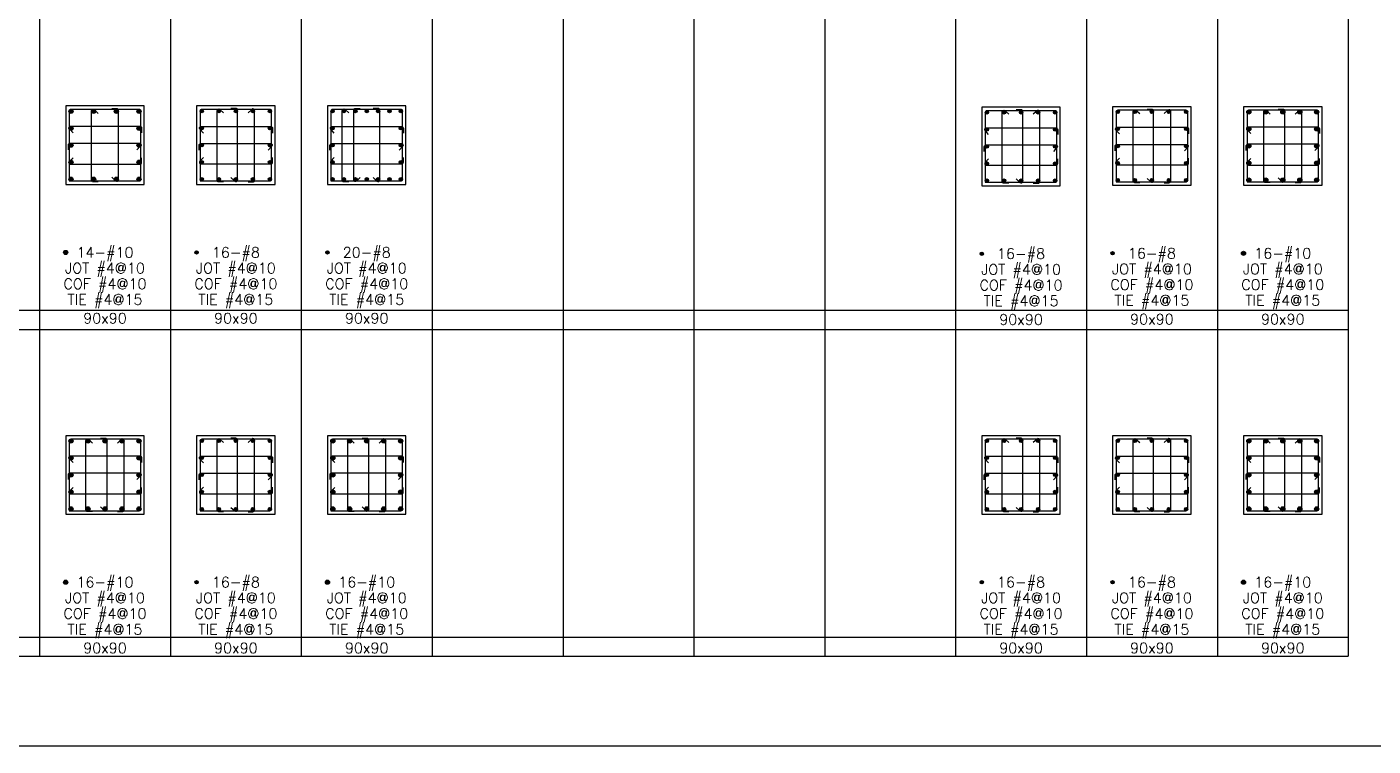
# Model space of a CAD drawing. Header units: millimetres. Extents: x 0 to 31920, y -6088 to 2522.
# Drawn here: x 20773 to 22316, y 0 to 825 of the extents above; entities that cross this region are included whole.
import ezdxf
from ezdxf.enums import TextEntityAlignment as Align

# ---------------------------------------------------------------- set-up
doc = ezdxf.new("R2010")
doc.units = ezdxf.units.MM
doc.header["$MEASUREMENT"] = 0
for name, color, linetype in [('DwFm', 7, 'Continuous'), ('S-RC', 130, 'Continuous'), ('S-REINF', 6, 'Continuous'), ('S-REINFD', 201, 'Continuous'), ('S-STUD', 1, 'Continuous'), ('S-TEXT', 2, 'Continuous')]:
    doc.layers.add(name, color=color, linetype=linetype)
doc.styles.add('CS4', font='romans.shx', dxfattribs={"width": 0.8, "bigfont": 'lsp.shx'})

# ---------------------------------------------------------------- blocks, each defined once
blk = doc.blocks.new('繪圖範圍')
blk.add_lwpolyline([(0, 51.1), (79.8, 51.1), (79.8, 0), (0, 0)], close=True)

msp = doc.modelspace()

# ---------------------------------------------------------------- hatches: boundary and pattern name
at = {"layer": 'S-REINFD'}
h = msp.add_hatch(color=256, dxfattribs=at)
edge = h.paths.add_edge_path()
edge.add_arc((20823.1, 728.2), 2.38, 0, 360)
h = msp.add_hatch(color=256, dxfattribs=at)
edge = h.paths.add_edge_path()
edge.add_arc((20849, 728.2), 2.38, 0, 360)
h = msp.add_hatch(color=256, dxfattribs=at)
edge = h.paths.add_edge_path()
edge.add_arc((20875, 728.2), 2.38, 0, 360)
h = msp.add_hatch(color=256, dxfattribs=at)
edge = h.paths.add_edge_path()
edge.add_arc((20900.9, 728.2), 2.38, 0, 360)
h = msp.add_hatch(color=256, dxfattribs=at)
edge = h.paths.add_edge_path()
edge.add_arc((20972.9, 728.4), 1.91, 0, 360)
h = msp.add_hatch(color=256, dxfattribs=at)
edge = h.paths.add_edge_path()
edge.add_arc((20992.5, 728.4), 1.91, 0, 360)
h = msp.add_hatch(color=256, dxfattribs=at)
edge = h.paths.add_edge_path()
edge.add_arc((21012, 728.4), 1.91, 0, 360)
h = msp.add_hatch(color=256, dxfattribs=at)
edge = h.paths.add_edge_path()
edge.add_arc((21031.5, 728.4), 1.91, 0, 360)
h = msp.add_hatch(color=256, dxfattribs=at)
edge = h.paths.add_edge_path()
edge.add_arc((21051.1, 728.4), 1.91, 0, 360)
h = msp.add_hatch(color=256, dxfattribs=at)
edge = h.paths.add_edge_path()
edge.add_arc((21122.9, 728.4), 1.91, 0, 360)
h = msp.add_hatch(color=256, dxfattribs=at)
edge = h.paths.add_edge_path()
edge.add_arc((21135.9, 728.4), 1.91, 0, 360)
h = msp.add_hatch(color=256, dxfattribs=at)
edge = h.paths.add_edge_path()
edge.add_arc((21149, 728.4), 1.91, 0, 360)
h = msp.add_hatch(color=256, dxfattribs=at)
edge = h.paths.add_edge_path()
edge.add_arc((21162, 728.4), 1.91, 0, 360)
h = msp.add_hatch(color=256, dxfattribs=at)
edge = h.paths.add_edge_path()
edge.add_arc((21175, 728.4), 1.91, 0, 360)
h = msp.add_hatch(color=256, dxfattribs=at)
edge = h.paths.add_edge_path()
edge.add_arc((21188.1, 728.4), 1.91, 0, 360)
h = msp.add_hatch(color=256, dxfattribs=at)
edge = h.paths.add_edge_path()
edge.add_arc((21201.1, 728.4), 1.91, 0, 360)
h = msp.add_hatch(color=256, dxfattribs=at)
edge = h.paths.add_edge_path()
edge.add_arc((21872.9, 726.9), 1.91, 0, 360)
h = msp.add_hatch(color=256, dxfattribs=at)
edge = h.paths.add_edge_path()
edge.add_arc((21892.5, 726.9), 1.91, 0, 360)
h = msp.add_hatch(color=256, dxfattribs=at)
edge = h.paths.add_edge_path()
edge.add_arc((21912, 726.9), 1.91, 0, 360)
h = msp.add_hatch(color=256, dxfattribs=at)
edge = h.paths.add_edge_path()
edge.add_arc((21931.5, 726.9), 1.91, 0, 360)
h = msp.add_hatch(color=256, dxfattribs=at)
edge = h.paths.add_edge_path()
edge.add_arc((21951.1, 726.9), 1.91, 0, 360)
h = msp.add_hatch(color=256, dxfattribs=at)
edge = h.paths.add_edge_path()
edge.add_arc((22022.9, 727.4), 1.91, 0, 360)
h = msp.add_hatch(color=256, dxfattribs=at)
edge = h.paths.add_edge_path()
edge.add_arc((22042.5, 727.4), 1.91, 0, 360)
h = msp.add_hatch(color=256, dxfattribs=at)
edge = h.paths.add_edge_path()
edge.add_arc((22062, 727.4), 1.91, 0, 360)
h = msp.add_hatch(color=256, dxfattribs=at)
edge = h.paths.add_edge_path()
edge.add_arc((22081.5, 727.4), 1.91, 0, 360)
h = msp.add_hatch(color=256, dxfattribs=at)
edge = h.paths.add_edge_path()
edge.add_arc((22101.1, 727.4), 1.91, 0, 360)
h = msp.add_hatch(color=256, dxfattribs=at)
edge = h.paths.add_edge_path()
edge.add_arc((22173.1, 727.3), 2.38, 0, 360)
h = msp.add_hatch(color=256, dxfattribs=at)
edge = h.paths.add_edge_path()
edge.add_arc((22192.5, 727.3), 2.38, 0, 360)
h = msp.add_hatch(color=256, dxfattribs=at)
edge = h.paths.add_edge_path()
edge.add_arc((22212, 727.3), 2.38, 0, 360)
h = msp.add_hatch(color=256, dxfattribs=at)
edge = h.paths.add_edge_path()
edge.add_arc((22231.5, 727.3), 2.38, 0, 360)
h = msp.add_hatch(color=256, dxfattribs=at)
edge = h.paths.add_edge_path()
edge.add_arc((22250.9, 727.3), 2.38, 0, 360)
h = msp.add_hatch(color=256, dxfattribs=at)
edge = h.paths.add_edge_path()
edge.add_arc((20823.1, 708.7), 2.38, 0, 360)
h = msp.add_hatch(color=256, dxfattribs=at)
edge = h.paths.add_edge_path()
edge.add_arc((20900.9, 708.7), 2.38, 0, 360)
h = msp.add_hatch(color=256, dxfattribs=at)
edge = h.paths.add_edge_path()
edge.add_arc((20972.9, 708.8), 1.91, 0, 360)
h = msp.add_hatch(color=256, dxfattribs=at)
edge = h.paths.add_edge_path()
edge.add_arc((21051.1, 708.8), 1.91, 0, 360)
h = msp.add_hatch(color=256, dxfattribs=at)
edge = h.paths.add_edge_path()
edge.add_arc((21122.9, 708.8), 1.91, 0, 360)
h = msp.add_hatch(color=256, dxfattribs=at)
edge = h.paths.add_edge_path()
edge.add_arc((21201.1, 708.8), 1.91, 0, 360)
h = msp.add_hatch(color=256, dxfattribs=at)
edge = h.paths.add_edge_path()
edge.add_arc((22173.1, 707.8), 2.38, 0, 360)
h = msp.add_hatch(color=256, dxfattribs=at)
edge = h.paths.add_edge_path()
edge.add_arc((22250.9, 707.8), 2.38, 0, 360)
h = msp.add_hatch(color=256, dxfattribs=at)
edge = h.paths.add_edge_path()
edge.add_arc((21872.9, 707.3), 1.91, 0, 360)
h = msp.add_hatch(color=256, dxfattribs=at)
edge = h.paths.add_edge_path()
edge.add_arc((21951.1, 707.3), 1.91, 0, 360)
h = msp.add_hatch(color=256, dxfattribs=at)
edge = h.paths.add_edge_path()
edge.add_arc((22022.9, 707.9), 1.91, 0, 360)
h = msp.add_hatch(color=256, dxfattribs=at)
edge = h.paths.add_edge_path()
edge.add_arc((22101.1, 707.9), 1.91, 0, 360)
h = msp.add_hatch(color=256, dxfattribs=at)
edge = h.paths.add_edge_path()
edge.add_arc((20823.1, 689.3), 2.38, 0, 360)
h = msp.add_hatch(color=256, dxfattribs=at)
edge = h.paths.add_edge_path()
edge.add_arc((20900.9, 689.3), 2.38, 0, 360)
h = msp.add_hatch(color=256, dxfattribs=at)
edge = h.paths.add_edge_path()
edge.add_arc((20972.9, 689.3), 1.91, 0, 360)
h = msp.add_hatch(color=256, dxfattribs=at)
edge = h.paths.add_edge_path()
edge.add_arc((21051.1, 689.3), 1.91, 0, 360)
h = msp.add_hatch(color=256, dxfattribs=at)
edge = h.paths.add_edge_path()
edge.add_arc((21122.9, 689.3), 1.91, 0, 360)
h = msp.add_hatch(color=256, dxfattribs=at)
edge = h.paths.add_edge_path()
edge.add_arc((21201.1, 689.3), 1.91, 0, 360)
h = msp.add_hatch(color=256, dxfattribs=at)
edge = h.paths.add_edge_path()
edge.add_arc((21872.9, 687.8), 1.91, 0, 360)
h = msp.add_hatch(color=256, dxfattribs=at)
edge = h.paths.add_edge_path()
edge.add_arc((21951.1, 687.8), 1.91, 0, 360)
h = msp.add_hatch(color=256, dxfattribs=at)
edge = h.paths.add_edge_path()
edge.add_arc((22022.9, 688.3), 1.91, 0, 360)
h = msp.add_hatch(color=256, dxfattribs=at)
edge = h.paths.add_edge_path()
edge.add_arc((22101.1, 688.3), 1.91, 0, 360)
h = msp.add_hatch(color=256, dxfattribs=at)
edge = h.paths.add_edge_path()
edge.add_arc((22173.1, 688.3), 2.38, 0, 360)
h = msp.add_hatch(color=256, dxfattribs=at)
edge = h.paths.add_edge_path()
edge.add_arc((22250.9, 688.3), 2.38, 0, 360)
h = msp.add_hatch(color=256, dxfattribs=at)
edge = h.paths.add_edge_path()
edge.add_arc((20823.1, 669.8), 2.38, 0, 360)
h = msp.add_hatch(color=256, dxfattribs=at)
edge = h.paths.add_edge_path()
edge.add_arc((20900.9, 669.8), 2.38, 0, 360)
h = msp.add_hatch(color=256, dxfattribs=at)
edge = h.paths.add_edge_path()
edge.add_arc((20972.9, 669.7), 1.91, 0, 360)
h = msp.add_hatch(color=256, dxfattribs=at)
edge = h.paths.add_edge_path()
edge.add_arc((21051.1, 669.7), 1.91, 0, 360)
h = msp.add_hatch(color=256, dxfattribs=at)
edge = h.paths.add_edge_path()
edge.add_arc((21122.9, 669.7), 1.91, 0, 360)
h = msp.add_hatch(color=256, dxfattribs=at)
edge = h.paths.add_edge_path()
edge.add_arc((21201.1, 669.7), 1.91, 0, 360)
h = msp.add_hatch(color=256, dxfattribs=at)
edge = h.paths.add_edge_path()
edge.add_arc((21872.9, 668.2), 1.91, 0, 360)
h = msp.add_hatch(color=256, dxfattribs=at)
edge = h.paths.add_edge_path()
edge.add_arc((21951.1, 668.2), 1.91, 0, 360)
h = msp.add_hatch(color=256, dxfattribs=at)
edge = h.paths.add_edge_path()
edge.add_arc((22022.9, 668.8), 1.91, 0, 360)
h = msp.add_hatch(color=256, dxfattribs=at)
edge = h.paths.add_edge_path()
edge.add_arc((22101.1, 668.8), 1.91, 0, 360)
h = msp.add_hatch(color=256, dxfattribs=at)
edge = h.paths.add_edge_path()
edge.add_arc((22173.1, 668.8), 2.38, 0, 360)
h = msp.add_hatch(color=256, dxfattribs=at)
edge = h.paths.add_edge_path()
edge.add_arc((22250.9, 668.8), 2.38, 0, 360)
h = msp.add_hatch(color=256, dxfattribs=at)
edge = h.paths.add_edge_path()
edge.add_arc((20823.1, 650.3), 2.38, 0, 360)
h = msp.add_hatch(color=256, dxfattribs=at)
edge = h.paths.add_edge_path()
edge.add_arc((20849, 650.3), 2.38, 0, 360)
h = msp.add_hatch(color=256, dxfattribs=at)
edge = h.paths.add_edge_path()
edge.add_arc((20875, 650.3), 2.38, 0, 360)
h = msp.add_hatch(color=256, dxfattribs=at)
edge = h.paths.add_edge_path()
edge.add_arc((20900.9, 650.3), 2.38, 0, 360)
h = msp.add_hatch(color=256, dxfattribs=at)
edge = h.paths.add_edge_path()
edge.add_arc((20972.9, 650.2), 1.91, 0, 360)
h = msp.add_hatch(color=256, dxfattribs=at)
edge = h.paths.add_edge_path()
edge.add_arc((20992.5, 650.2), 1.91, 0, 360)
h = msp.add_hatch(color=256, dxfattribs=at)
edge = h.paths.add_edge_path()
edge.add_arc((21012, 650.2), 1.91, 0, 360)
h = msp.add_hatch(color=256, dxfattribs=at)
edge = h.paths.add_edge_path()
edge.add_arc((21031.5, 650.2), 1.91, 0, 360)
h = msp.add_hatch(color=256, dxfattribs=at)
edge = h.paths.add_edge_path()
edge.add_arc((21051.1, 650.2), 1.91, 0, 360)
h = msp.add_hatch(color=256, dxfattribs=at)
edge = h.paths.add_edge_path()
edge.add_arc((21122.9, 650.2), 1.91, 0, 360)
h = msp.add_hatch(color=256, dxfattribs=at)
edge = h.paths.add_edge_path()
edge.add_arc((21135.9, 650.2), 1.91, 0, 360)
h = msp.add_hatch(color=256, dxfattribs=at)
edge = h.paths.add_edge_path()
edge.add_arc((21149, 650.2), 1.91, 0, 360)
h = msp.add_hatch(color=256, dxfattribs=at)
edge = h.paths.add_edge_path()
edge.add_arc((21162, 650.2), 1.91, 0, 360)
h = msp.add_hatch(color=256, dxfattribs=at)
edge = h.paths.add_edge_path()
edge.add_arc((21175, 650.2), 1.91, 0, 360)
h = msp.add_hatch(color=256, dxfattribs=at)
edge = h.paths.add_edge_path()
edge.add_arc((21188.1, 650.2), 1.91, 0, 360)
h = msp.add_hatch(color=256, dxfattribs=at)
edge = h.paths.add_edge_path()
edge.add_arc((21201.1, 650.2), 1.91, 0, 360)
h = msp.add_hatch(color=256, dxfattribs=at)
edge = h.paths.add_edge_path()
edge.add_arc((21872.9, 648.7), 1.91, 0, 360)
h = msp.add_hatch(color=256, dxfattribs=at)
edge = h.paths.add_edge_path()
edge.add_arc((21892.5, 648.7), 1.91, 0, 360)
h = msp.add_hatch(color=256, dxfattribs=at)
edge = h.paths.add_edge_path()
edge.add_arc((21912, 648.7), 1.91, 0, 360)
h = msp.add_hatch(color=256, dxfattribs=at)
edge = h.paths.add_edge_path()
edge.add_arc((21931.5, 648.7), 1.91, 0, 360)
h = msp.add_hatch(color=256, dxfattribs=at)
edge = h.paths.add_edge_path()
edge.add_arc((21951.1, 648.7), 1.91, 0, 360)
h = msp.add_hatch(color=256, dxfattribs=at)
edge = h.paths.add_edge_path()
edge.add_arc((22022.9, 649.2), 1.91, 0, 360)
h = msp.add_hatch(color=256, dxfattribs=at)
edge = h.paths.add_edge_path()
edge.add_arc((22042.5, 649.2), 1.91, 0, 360)
h = msp.add_hatch(color=256, dxfattribs=at)
edge = h.paths.add_edge_path()
edge.add_arc((22062, 649.2), 1.91, 0, 360)
h = msp.add_hatch(color=256, dxfattribs=at)
edge = h.paths.add_edge_path()
edge.add_arc((22081.5, 649.2), 1.91, 0, 360)
h = msp.add_hatch(color=256, dxfattribs=at)
edge = h.paths.add_edge_path()
edge.add_arc((22101.1, 649.2), 1.91, 0, 360)
h = msp.add_hatch(color=256, dxfattribs=at)
edge = h.paths.add_edge_path()
edge.add_arc((22173.1, 649.4), 2.38, 0, 360)
h = msp.add_hatch(color=256, dxfattribs=at)
edge = h.paths.add_edge_path()
edge.add_arc((22192.5, 649.4), 2.38, 0, 360)
h = msp.add_hatch(color=256, dxfattribs=at)
edge = h.paths.add_edge_path()
edge.add_arc((22212, 649.4), 2.38, 0, 360)
h = msp.add_hatch(color=256, dxfattribs=at)
edge = h.paths.add_edge_path()
edge.add_arc((22231.5, 649.4), 2.38, 0, 360)
h = msp.add_hatch(color=256, dxfattribs=at)
edge = h.paths.add_edge_path()
edge.add_arc((22250.9, 649.4), 2.38, 0, 360)
h = msp.add_hatch(color=256, dxfattribs=at)
edge = h.paths.add_edge_path()
edge.add_arc((20817, 566.3), 2.38, 0, 360)
h = msp.add_hatch(color=256, dxfattribs=at)
edge = h.paths.add_edge_path()
edge.add_arc((20967, 566.3), 1.91, 0, 360)
h = msp.add_hatch(color=256, dxfattribs=at)
edge = h.paths.add_edge_path()
edge.add_arc((21117, 566.3), 1.91, 0, 360)
h = msp.add_hatch(color=256, dxfattribs=at)
edge = h.paths.add_edge_path()
edge.add_arc((21867, 564.8), 1.91, 0, 360)
h = msp.add_hatch(color=256, dxfattribs=at)
edge = h.paths.add_edge_path()
edge.add_arc((22017, 565.3), 1.91, 0, 360)
h = msp.add_hatch(color=256, dxfattribs=at)
edge = h.paths.add_edge_path()
edge.add_arc((22167, 565.3), 2.38, 0, 360)
h = msp.add_hatch(color=256, dxfattribs=at)
edge = h.paths.add_edge_path()
edge.add_arc((20823.1, 349.9), 2.38, 0, 360)
h = msp.add_hatch(color=256, dxfattribs=at)
edge = h.paths.add_edge_path()
edge.add_arc((20842.5, 349.9), 2.38, 0, 360)
h = msp.add_hatch(color=256, dxfattribs=at)
edge = h.paths.add_edge_path()
edge.add_arc((20862, 349.9), 2.38, 0, 360)
h = msp.add_hatch(color=256, dxfattribs=at)
edge = h.paths.add_edge_path()
edge.add_arc((20881.5, 349.9), 2.38, 0, 360)
h = msp.add_hatch(color=256, dxfattribs=at)
edge = h.paths.add_edge_path()
edge.add_arc((20900.9, 349.9), 2.38, 0, 360)
h = msp.add_hatch(color=256, dxfattribs=at)
edge = h.paths.add_edge_path()
edge.add_arc((20972.9, 350.1), 1.91, 0, 360)
h = msp.add_hatch(color=256, dxfattribs=at)
edge = h.paths.add_edge_path()
edge.add_arc((20992.5, 350.1), 1.91, 0, 360)
h = msp.add_hatch(color=256, dxfattribs=at)
edge = h.paths.add_edge_path()
edge.add_arc((21012, 350.1), 1.91, 0, 360)
h = msp.add_hatch(color=256, dxfattribs=at)
edge = h.paths.add_edge_path()
edge.add_arc((21031.5, 350.1), 1.91, 0, 360)
h = msp.add_hatch(color=256, dxfattribs=at)
edge = h.paths.add_edge_path()
edge.add_arc((21051.1, 350.1), 1.91, 0, 360)
h = msp.add_hatch(color=256, dxfattribs=at)
edge = h.paths.add_edge_path()
edge.add_arc((21123.1, 349.9), 2.38, 0, 360)
h = msp.add_hatch(color=256, dxfattribs=at)
edge = h.paths.add_edge_path()
edge.add_arc((21142.5, 349.9), 2.38, 0, 360)
h = msp.add_hatch(color=256, dxfattribs=at)
edge = h.paths.add_edge_path()
edge.add_arc((21162, 349.9), 2.38, 0, 360)
h = msp.add_hatch(color=256, dxfattribs=at)
edge = h.paths.add_edge_path()
edge.add_arc((21181.5, 349.9), 2.38, 0, 360)
h = msp.add_hatch(color=256, dxfattribs=at)
edge = h.paths.add_edge_path()
edge.add_arc((21200.9, 349.9), 2.38, 0, 360)
h = msp.add_hatch(color=256, dxfattribs=at)
edge = h.paths.add_edge_path()
edge.add_arc((21872.9, 350.1), 1.91, 0, 360)
h = msp.add_hatch(color=256, dxfattribs=at)
edge = h.paths.add_edge_path()
edge.add_arc((21892.5, 350.1), 1.91, 0, 360)
h = msp.add_hatch(color=256, dxfattribs=at)
edge = h.paths.add_edge_path()
edge.add_arc((21912, 350.1), 1.91, 0, 360)
h = msp.add_hatch(color=256, dxfattribs=at)
edge = h.paths.add_edge_path()
edge.add_arc((21931.5, 350.1), 1.91, 0, 360)
h = msp.add_hatch(color=256, dxfattribs=at)
edge = h.paths.add_edge_path()
edge.add_arc((21951.1, 350.1), 1.91, 0, 360)
h = msp.add_hatch(color=256, dxfattribs=at)
edge = h.paths.add_edge_path()
edge.add_arc((22022.9, 350.1), 1.91, 0, 360)
h = msp.add_hatch(color=256, dxfattribs=at)
edge = h.paths.add_edge_path()
edge.add_arc((22042.5, 350.1), 1.91, 0, 360)
h = msp.add_hatch(color=256, dxfattribs=at)
edge = h.paths.add_edge_path()
edge.add_arc((22062, 350.1), 1.91, 0, 360)
h = msp.add_hatch(color=256, dxfattribs=at)
edge = h.paths.add_edge_path()
edge.add_arc((22081.5, 350.1), 1.91, 0, 360)
h = msp.add_hatch(color=256, dxfattribs=at)
edge = h.paths.add_edge_path()
edge.add_arc((22101.1, 350.1), 1.91, 0, 360)
h = msp.add_hatch(color=256, dxfattribs=at)
edge = h.paths.add_edge_path()
edge.add_arc((22173.1, 349.9), 2.38, 0, 360)
h = msp.add_hatch(color=256, dxfattribs=at)
edge = h.paths.add_edge_path()
edge.add_arc((22192.5, 349.9), 2.38, 0, 360)
h = msp.add_hatch(color=256, dxfattribs=at)
edge = h.paths.add_edge_path()
edge.add_arc((22212, 349.9), 2.38, 0, 360)
h = msp.add_hatch(color=256, dxfattribs=at)
edge = h.paths.add_edge_path()
edge.add_arc((22231.5, 349.9), 2.38, 0, 360)
h = msp.add_hatch(color=256, dxfattribs=at)
edge = h.paths.add_edge_path()
edge.add_arc((22250.9, 349.9), 2.38, 0, 360)
h = msp.add_hatch(color=256, dxfattribs=at)
edge = h.paths.add_edge_path()
edge.add_arc((20823.1, 330.5), 2.38, 0, 360)
h = msp.add_hatch(color=256, dxfattribs=at)
edge = h.paths.add_edge_path()
edge.add_arc((20900.9, 330.5), 2.38, 0, 360)
h = msp.add_hatch(color=256, dxfattribs=at)
edge = h.paths.add_edge_path()
edge.add_arc((20972.9, 330.5), 1.91, 0, 360)
h = msp.add_hatch(color=256, dxfattribs=at)
edge = h.paths.add_edge_path()
edge.add_arc((21051.1, 330.5), 1.91, 0, 360)
h = msp.add_hatch(color=256, dxfattribs=at)
edge = h.paths.add_edge_path()
edge.add_arc((21123.1, 330.5), 2.38, 0, 360)
h = msp.add_hatch(color=256, dxfattribs=at)
edge = h.paths.add_edge_path()
edge.add_arc((21200.9, 330.5), 2.38, 0, 360)
h = msp.add_hatch(color=256, dxfattribs=at)
edge = h.paths.add_edge_path()
edge.add_arc((21872.9, 330.5), 1.91, 0, 360)
h = msp.add_hatch(color=256, dxfattribs=at)
edge = h.paths.add_edge_path()
edge.add_arc((21951.1, 330.5), 1.91, 0, 360)
h = msp.add_hatch(color=256, dxfattribs=at)
edge = h.paths.add_edge_path()
edge.add_arc((22022.9, 330.5), 1.91, 0, 360)
h = msp.add_hatch(color=256, dxfattribs=at)
edge = h.paths.add_edge_path()
edge.add_arc((22101.1, 330.5), 1.91, 0, 360)
h = msp.add_hatch(color=256, dxfattribs=at)
edge = h.paths.add_edge_path()
edge.add_arc((22173.1, 330.5), 2.38, 0, 360)
h = msp.add_hatch(color=256, dxfattribs=at)
edge = h.paths.add_edge_path()
edge.add_arc((22250.9, 330.5), 2.38, 0, 360)
h = msp.add_hatch(color=256, dxfattribs=at)
edge = h.paths.add_edge_path()
edge.add_arc((20823.1, 311), 2.38, 0, 360)
h = msp.add_hatch(color=256, dxfattribs=at)
edge = h.paths.add_edge_path()
edge.add_arc((20900.9, 311), 2.38, 0, 360)
h = msp.add_hatch(color=256, dxfattribs=at)
edge = h.paths.add_edge_path()
edge.add_arc((20972.9, 311), 1.91, 0, 360)
h = msp.add_hatch(color=256, dxfattribs=at)
edge = h.paths.add_edge_path()
edge.add_arc((21051.1, 311), 1.91, 0, 360)
h = msp.add_hatch(color=256, dxfattribs=at)
edge = h.paths.add_edge_path()
edge.add_arc((21123.1, 311), 2.38, 0, 360)
h = msp.add_hatch(color=256, dxfattribs=at)
edge = h.paths.add_edge_path()
edge.add_arc((21200.9, 311), 2.38, 0, 360)
h = msp.add_hatch(color=256, dxfattribs=at)
edge = h.paths.add_edge_path()
edge.add_arc((21872.9, 311), 1.91, 0, 360)
h = msp.add_hatch(color=256, dxfattribs=at)
edge = h.paths.add_edge_path()
edge.add_arc((21951.1, 311), 1.91, 0, 360)
h = msp.add_hatch(color=256, dxfattribs=at)
edge = h.paths.add_edge_path()
edge.add_arc((22022.9, 311), 1.91, 0, 360)
h = msp.add_hatch(color=256, dxfattribs=at)
edge = h.paths.add_edge_path()
edge.add_arc((22101.1, 311), 1.91, 0, 360)
h = msp.add_hatch(color=256, dxfattribs=at)
edge = h.paths.add_edge_path()
edge.add_arc((22173.1, 311), 2.38, 0, 360)
h = msp.add_hatch(color=256, dxfattribs=at)
edge = h.paths.add_edge_path()
edge.add_arc((22250.9, 311), 2.38, 0, 360)
h = msp.add_hatch(color=256, dxfattribs=at)
edge = h.paths.add_edge_path()
edge.add_arc((20823.1, 291.5), 2.38, 0, 360)
h = msp.add_hatch(color=256, dxfattribs=at)
edge = h.paths.add_edge_path()
edge.add_arc((20900.9, 291.5), 2.38, 0, 360)
h = msp.add_hatch(color=256, dxfattribs=at)
edge = h.paths.add_edge_path()
edge.add_arc((20972.9, 291.5), 1.91, 0, 360)
h = msp.add_hatch(color=256, dxfattribs=at)
edge = h.paths.add_edge_path()
edge.add_arc((21051.1, 291.5), 1.91, 0, 360)
h = msp.add_hatch(color=256, dxfattribs=at)
edge = h.paths.add_edge_path()
edge.add_arc((21123.1, 291.5), 2.38, 0, 360)
h = msp.add_hatch(color=256, dxfattribs=at)
edge = h.paths.add_edge_path()
edge.add_arc((21200.9, 291.5), 2.38, 0, 360)
h = msp.add_hatch(color=256, dxfattribs=at)
edge = h.paths.add_edge_path()
edge.add_arc((21872.9, 291.5), 1.91, 0, 360)
h = msp.add_hatch(color=256, dxfattribs=at)
edge = h.paths.add_edge_path()
edge.add_arc((21951.1, 291.5), 1.91, 0, 360)
h = msp.add_hatch(color=256, dxfattribs=at)
edge = h.paths.add_edge_path()
edge.add_arc((22022.9, 291.5), 1.91, 0, 360)
h = msp.add_hatch(color=256, dxfattribs=at)
edge = h.paths.add_edge_path()
edge.add_arc((22101.1, 291.5), 1.91, 0, 360)
h = msp.add_hatch(color=256, dxfattribs=at)
edge = h.paths.add_edge_path()
edge.add_arc((22173.1, 291.5), 2.38, 0, 360)
h = msp.add_hatch(color=256, dxfattribs=at)
edge = h.paths.add_edge_path()
edge.add_arc((22250.9, 291.5), 2.38, 0, 360)
h = msp.add_hatch(color=256, dxfattribs=at)
edge = h.paths.add_edge_path()
edge.add_arc((20823.1, 272.1), 2.38, 0, 360)
h = msp.add_hatch(color=256, dxfattribs=at)
edge = h.paths.add_edge_path()
edge.add_arc((20842.5, 272.1), 2.38, 0, 360)
h = msp.add_hatch(color=256, dxfattribs=at)
edge = h.paths.add_edge_path()
edge.add_arc((20862, 272.1), 2.38, 0, 360)
h = msp.add_hatch(color=256, dxfattribs=at)
edge = h.paths.add_edge_path()
edge.add_arc((20881.5, 272.1), 2.38, 0, 360)
h = msp.add_hatch(color=256, dxfattribs=at)
edge = h.paths.add_edge_path()
edge.add_arc((20900.9, 272.1), 2.38, 0, 360)
h = msp.add_hatch(color=256, dxfattribs=at)
edge = h.paths.add_edge_path()
edge.add_arc((20972.9, 271.9), 1.91, 0, 360)
h = msp.add_hatch(color=256, dxfattribs=at)
edge = h.paths.add_edge_path()
edge.add_arc((20992.5, 271.9), 1.91, 0, 360)
h = msp.add_hatch(color=256, dxfattribs=at)
edge = h.paths.add_edge_path()
edge.add_arc((21012, 271.9), 1.91, 0, 360)
h = msp.add_hatch(color=256, dxfattribs=at)
edge = h.paths.add_edge_path()
edge.add_arc((21031.5, 271.9), 1.91, 0, 360)
h = msp.add_hatch(color=256, dxfattribs=at)
edge = h.paths.add_edge_path()
edge.add_arc((21051.1, 271.9), 1.91, 0, 360)
h = msp.add_hatch(color=256, dxfattribs=at)
edge = h.paths.add_edge_path()
edge.add_arc((21123.1, 272.1), 2.38, 0, 360)
h = msp.add_hatch(color=256, dxfattribs=at)
edge = h.paths.add_edge_path()
edge.add_arc((21142.5, 272.1), 2.38, 0, 360)
h = msp.add_hatch(color=256, dxfattribs=at)
edge = h.paths.add_edge_path()
edge.add_arc((21162, 272.1), 2.38, 0, 360)
h = msp.add_hatch(color=256, dxfattribs=at)
edge = h.paths.add_edge_path()
edge.add_arc((21181.5, 272.1), 2.38, 0, 360)
h = msp.add_hatch(color=256, dxfattribs=at)
edge = h.paths.add_edge_path()
edge.add_arc((21200.9, 272.1), 2.38, 0, 360)
h = msp.add_hatch(color=256, dxfattribs=at)
edge = h.paths.add_edge_path()
edge.add_arc((21872.9, 271.9), 1.91, 0, 360)
h = msp.add_hatch(color=256, dxfattribs=at)
edge = h.paths.add_edge_path()
edge.add_arc((21892.5, 271.9), 1.91, 0, 360)
h = msp.add_hatch(color=256, dxfattribs=at)
edge = h.paths.add_edge_path()
edge.add_arc((21912, 271.9), 1.91, 0, 360)
h = msp.add_hatch(color=256, dxfattribs=at)
edge = h.paths.add_edge_path()
edge.add_arc((21931.5, 271.9), 1.91, 0, 360)
h = msp.add_hatch(color=256, dxfattribs=at)
edge = h.paths.add_edge_path()
edge.add_arc((21951.1, 271.9), 1.91, 0, 360)
h = msp.add_hatch(color=256, dxfattribs=at)
edge = h.paths.add_edge_path()
edge.add_arc((22022.9, 271.9), 1.91, 0, 360)
h = msp.add_hatch(color=256, dxfattribs=at)
edge = h.paths.add_edge_path()
edge.add_arc((22042.5, 271.9), 1.91, 0, 360)
h = msp.add_hatch(color=256, dxfattribs=at)
edge = h.paths.add_edge_path()
edge.add_arc((22062, 271.9), 1.91, 0, 360)
h = msp.add_hatch(color=256, dxfattribs=at)
edge = h.paths.add_edge_path()
edge.add_arc((22081.5, 271.9), 1.91, 0, 360)
h = msp.add_hatch(color=256, dxfattribs=at)
edge = h.paths.add_edge_path()
edge.add_arc((22101.1, 271.9), 1.91, 0, 360)
h = msp.add_hatch(color=256, dxfattribs=at)
edge = h.paths.add_edge_path()
edge.add_arc((22173.1, 272.1), 2.38, 0, 360)
h = msp.add_hatch(color=256, dxfattribs=at)
edge = h.paths.add_edge_path()
edge.add_arc((22192.5, 272.1), 2.38, 0, 360)
h = msp.add_hatch(color=256, dxfattribs=at)
edge = h.paths.add_edge_path()
edge.add_arc((22212, 272.1), 2.38, 0, 360)
h = msp.add_hatch(color=256, dxfattribs=at)
edge = h.paths.add_edge_path()
edge.add_arc((22231.5, 272.1), 2.38, 0, 360)
h = msp.add_hatch(color=256, dxfattribs=at)
edge = h.paths.add_edge_path()
edge.add_arc((22250.9, 272.1), 2.38, 0, 360)
h = msp.add_hatch(color=256, dxfattribs=at)
edge = h.paths.add_edge_path()
edge.add_arc((20817, 188), 2.38, 0, 360)
h = msp.add_hatch(color=256, dxfattribs=at)
edge = h.paths.add_edge_path()
edge.add_arc((20967, 188), 1.91, 0, 360)
h = msp.add_hatch(color=256, dxfattribs=at)
edge = h.paths.add_edge_path()
edge.add_arc((21117, 188), 2.38, 0, 360)
h = msp.add_hatch(color=256, dxfattribs=at)
edge = h.paths.add_edge_path()
edge.add_arc((21867, 188), 1.91, 0, 360)
h = msp.add_hatch(color=256, dxfattribs=at)
edge = h.paths.add_edge_path()
edge.add_arc((22017, 188), 1.91, 0, 360)
h = msp.add_hatch(color=256, dxfattribs=at)
edge = h.paths.add_edge_path()
edge.add_arc((22167, 188), 2.38, 0, 360)

# ---------------------------------------------------------------- linework, layer by layer
at = {"layer": 'S-RC'}
for points in [[(20817, 644.3), (20907, 644.3), (20907, 734.3), (20817, 734.3), (20817, 644.3)], [(20967, 644.3), (21057, 644.3), (21057, 734.3), (20967, 734.3), (20967, 644.3)], [(21117, 644.3), (21207, 644.3), (21207, 734.3), (21117, 734.3), (21117, 644.3)], [(21867, 642.8), (21957, 642.8), (21957, 732.8), (21867, 732.8), (21867, 642.8)], [(22017, 643.3), (22107, 643.3), (22107, 733.3), (22017, 733.3), (22017, 643.3)], [(22167, 643.3), (22257, 643.3), (22257, 733.3), (22167, 733.3), (22167, 643.3)], [(20817, 266), (20907, 266), (20907, 356), (20817, 356), (20817, 266)], [(20967, 266), (21057, 266), (21057, 356), (20967, 356), (20967, 266)], [(21117, 266), (21207, 266), (21207, 356), (21117, 356), (21117, 266)], [(21867, 266), (21957, 266), (21957, 356), (21867, 356), (21867, 266)], [(22017, 266), (22107, 266), (22107, 356), (22017, 356), (22017, 266)], [(22167, 266), (22257, 266), (22257, 356), (22167, 356), (22167, 266)]]:
    msp.add_lwpolyline(points, dxfattribs=at)
at = {"layer": 'S-REINF', "color": 2}
for points in [[(20821, 648.3), (20901.1, 648.3, 0.414214), (20903, 650.2), (20903, 728.4, 0.414214), (20901.1, 730.3), (20822.9, 730.3, 0.414214), (20821, 728.4), (20821, 648.3)], [(20854.1, 647.3), (20848.5, 647.3, -0.414214), (20846.6, 649.2), (20846.6, 728.7, -0.665297), (20849.9, 730), (20854.1, 725.8)], [(20869.9, 652.7), (20874.1, 648.5, 0.665297), (20877.4, 649.9), (20877.4, 729.3, 0.414214), (20875.5, 731.2), (20869.9, 731.2)], [(20971, 648.3), (21051.1, 648.3, 0.414214), (21053, 650.2), (21053, 728.4, 0.414214), (21051.1, 730.3), (20972.9, 730.3, 0.414214), (20971, 728.4), (20971, 648.3)], [(20998, 647.2), (20992.4, 647.2, -0.414214), (20990.5, 649.1), (20990.5, 729, -0.653352), (20993.7, 730.4), (20998, 726.5)], [(21006.4, 652.1), (21010.7, 648.1, 0.653352), (21013.9, 649.5), (21013.9, 729.5, 0.414214), (21012, 731.4), (21006.4, 731.4)], [(21026, 647.2), (21031.6, 647.2, 0.414214), (21033.5, 649.1), (21033.5, 729, 0.653352), (21030.3, 730.4), (21026, 726.5)], [(21121, 648.3), (21201.1, 648.3, 0.414214), (21203, 650.2), (21203, 728.4, 0.414214), (21201.1, 730.3), (21122.9, 730.3, 0.414214), (21121, 728.4), (21121, 648.3)], [(21141.5, 647.2), (21135.9, 647.2, -0.414214), (21134, 649.1), (21134, 729, -0.653352), (21137.2, 730.4), (21141.5, 726.5)], [(21154.6, 652.1), (21150.3, 648.1, -0.653352), (21147.1, 649.5), (21147.1, 729.5, -0.414214), (21149, 731.4), (21154.6, 731.4)], [(21169.4, 652.1), (21173.7, 648.1, 0.653352), (21176.9, 649.5), (21176.9, 729.5, 0.414214), (21175, 731.4), (21169.4, 731.4)], [(21871, 646.8), (21951.1, 646.8, 0.414214), (21953, 648.7), (21953, 726.9, 0.414214), (21951.1, 728.8), (21872.9, 728.8, 0.414214), (21871, 726.9), (21871, 646.8)], [(21898, 645.7), (21892.4, 645.7, -0.414214), (21890.5, 647.6), (21890.5, 727.5, -0.653352), (21893.7, 728.9), (21898, 725)], [(21906.4, 650.6), (21910.7, 646.6, 0.653352), (21913.9, 648), (21913.9, 728, 0.414214), (21912, 729.9), (21906.4, 729.9)], [(21926, 645.7), (21931.6, 645.7, 0.414214), (21933.5, 647.6), (21933.5, 727.5, 0.653352), (21930.3, 728.9), (21926, 725)], [(22021, 647.3), (22101.1, 647.3, 0.414214), (22103, 649.2), (22103, 727.4, 0.414214), (22101.1, 729.3), (22022.9, 729.3, 0.414214), (22021, 727.4), (22021, 647.3)], [(22048, 646.2), (22042.4, 646.2, -0.414214), (22040.5, 648.1), (22040.5, 728.1, -0.653352), (22043.7, 729.5), (22048, 725.5)], [(22056.4, 651.1), (22060.7, 647.2, 0.653352), (22063.9, 648.6), (22063.9, 728.5, 0.414214), (22062, 730.4), (22056.4, 730.4)], [(22076, 646.2), (22081.6, 646.2, 0.414214), (22083.5, 648.1), (22083.5, 728.1, 0.653352), (22080.3, 729.5), (22076, 725.5)], [(22171, 647.3), (22251.1, 647.3, 0.414214), (22253, 649.2), (22253, 727.4, 0.414214), (22251.1, 729.3), (22172.9, 729.3, 0.414214), (22171, 727.4), (22171, 647.3)], [(22197.7, 646.4), (22192.1, 646.4, -0.414214), (22190.2, 648.3), (22190.2, 727.7, -0.665297), (22193.4, 729.1), (22197.7, 724.9)], [(22206.9, 651.8), (22211.1, 647.6, 0.665297), (22214.4, 648.9), (22214.4, 728.4, 0.414214), (22212.5, 730.3), (22206.9, 730.3)], [(22226.3, 646.4), (22231.9, 646.4, 0.414214), (22233.8, 648.3), (22233.8, 727.7, 0.665297), (22230.6, 729.1), (22226.3, 724.9)], [(20825.4, 703.6), (20821.2, 707.9, -0.665297), (20822.6, 711.1), (20902, 711.1, -0.414214), (20903.9, 709.2), (20903.9, 703.6)], [(20974.8, 703.2), (20970.8, 707.5, -0.653352), (20972.2, 710.7), (21052.2, 710.7, -0.414214), (21054.1, 708.8), (21054.1, 703.2)], [(21124.8, 703.2), (21120.8, 707.5, -0.653352), (21122.2, 710.7), (21202.2, 710.7, -0.414214), (21204.1, 708.8), (21204.1, 703.2)], [(22175.4, 702.7), (22171.2, 706.9, -0.665297), (22172.6, 710.2), (22252, 710.2, -0.414214), (22253.9, 708.3), (22253.9, 702.7)], [(21874.8, 701.7), (21870.8, 706, -0.653352), (21872.2, 709.2), (21952.2, 709.2, -0.414214), (21954.1, 707.3), (21954.1, 701.7)], [(22024.8, 702.3), (22020.8, 706.6, -0.653352), (22022.2, 709.8), (22102.2, 709.8, -0.414214), (22104.1, 707.9), (22104.1, 702.3)], [(20820.1, 684.1), (20820.1, 689.7, -0.414214), (20822, 691.6), (20901.4, 691.6, -0.665297), (20902.8, 688.4), (20898.6, 684.1)], [(20969.9, 683.7), (20969.9, 689.3, -0.414214), (20971.8, 691.2), (21051.8, 691.2, -0.653352), (21053.2, 688), (21049.2, 683.7)], [(21119.9, 683.7), (21119.9, 689.3, -0.414214), (21121.8, 691.2), (21201.8, 691.2, -0.653352), (21203.2, 688), (21199.2, 683.7)], [(21869.9, 682.2), (21869.9, 687.8, -0.414214), (21871.8, 689.7), (21951.8, 689.7, -0.653352), (21953.2, 686.5), (21949.2, 682.2)], [(22019.9, 682.7), (22019.9, 688.3, -0.414214), (22021.8, 690.2), (22101.8, 690.2, -0.653352), (22103.2, 687), (22099.2, 682.7)], [(22170.1, 683.2), (22170.1, 688.8, -0.414214), (22172, 690.7), (22251.4, 690.7, -0.665297), (22252.8, 687.5), (22248.6, 683.2)], [(20825.4, 674.9), (20821.2, 670.6, 0.665297), (20822.6, 667.4), (20902, 667.4, 0.414214), (20903.9, 669.3), (20903.9, 674.9)], [(20974.8, 675.3), (20970.8, 671, 0.653352), (20972.2, 667.8), (21052.2, 667.8, 0.414214), (21054.1, 669.7), (21054.1, 675.3)], [(21124.8, 675.3), (21120.8, 671, 0.653352), (21122.2, 667.8), (21202.2, 667.8, 0.414214), (21204.1, 669.7), (21204.1, 675.3)], [(21874.8, 673.8), (21870.8, 669.5, 0.653352), (21872.2, 666.3), (21952.2, 666.3, 0.414214), (21954.1, 668.2), (21954.1, 673.8)], [(22024.8, 674.4), (22020.8, 670.1, 0.653352), (22022.2, 666.9), (22102.2, 666.9, 0.414214), (22104.1, 668.8), (22104.1, 674.4)], [(22175.4, 674), (22171.2, 669.7, 0.665297), (22172.6, 666.5), (22252, 666.5, 0.414214), (22253.9, 668.4), (22253.9, 674)], [(20821, 270), (20901.1, 270, 0.414214), (20903, 271.9), (20903, 350.1, 0.414214), (20901.1, 352), (20822.9, 352, 0.414214), (20821, 350.1), (20821, 270)], [(20847.7, 269.1), (20842.1, 269.1, -0.414214), (20840.2, 271), (20840.2, 350.4, -0.665297), (20843.4, 351.8), (20847.7, 347.6)], [(20856.9, 274.4), (20861.1, 270.2, 0.665297), (20864.4, 271.6), (20864.4, 351, 0.414214), (20862.5, 352.9), (20856.9, 352.9)], [(20876.3, 269.1), (20881.9, 269.1, 0.414214), (20883.8, 271), (20883.8, 350.4, 0.665297), (20880.6, 351.8), (20876.3, 347.6)], [(20971, 270), (21051.1, 270, 0.414214), (21053, 271.9), (21053, 350.1, 0.414214), (21051.1, 352), (20972.9, 352, 0.414214), (20971, 350.1), (20971, 270)], [(20998, 268.9), (20992.4, 268.9, -0.414214), (20990.5, 270.8), (20990.5, 350.8, -0.653352), (20993.7, 352.2), (20998, 348.2)], [(21006.4, 273.8), (21010.7, 269.8, 0.653352), (21013.9, 271.2), (21013.9, 351.2, 0.414214), (21012, 353.1), (21006.4, 353.1)], [(21026, 268.9), (21031.6, 268.9, 0.414214), (21033.5, 270.8), (21033.5, 350.8, 0.653352), (21030.3, 352.2), (21026, 348.2)], [(21121, 270), (21201.1, 270, 0.414214), (21203, 271.9), (21203, 350.1, 0.414214), (21201.1, 352), (21122.9, 352, 0.414214), (21121, 350.1), (21121, 270)], [(21147.7, 269.1), (21142.1, 269.1, -0.414214), (21140.2, 271), (21140.2, 350.4, -0.665297), (21143.4, 351.8), (21147.7, 347.6)], [(21156.9, 274.4), (21161.1, 270.2, 0.665297), (21164.4, 271.6), (21164.4, 351, 0.414214), (21162.5, 352.9), (21156.9, 352.9)], [(21176.3, 269.1), (21181.9, 269.1, 0.414214), (21183.8, 271), (21183.8, 350.4, 0.665297), (21180.6, 351.8), (21176.3, 347.6)], [(21871, 270), (21951.1, 270, 0.414214), (21953, 271.9), (21953, 350.1, 0.414214), (21951.1, 352), (21872.9, 352, 0.414214), (21871, 350.1), (21871, 270)], [(21898, 268.9), (21892.4, 268.9, -0.414214), (21890.5, 270.8), (21890.5, 350.8, -0.653352), (21893.7, 352.2), (21898, 348.2)], [(21906.4, 273.8), (21910.7, 269.8, 0.653352), (21913.9, 271.2), (21913.9, 351.2, 0.414214), (21912, 353.1), (21906.4, 353.1)], [(21926, 268.9), (21931.6, 268.9, 0.414214), (21933.5, 270.8), (21933.5, 350.8, 0.653352), (21930.3, 352.2), (21926, 348.2)], [(22021, 270), (22101.1, 270, 0.414214), (22103, 271.9), (22103, 350.1, 0.414214), (22101.1, 352), (22022.9, 352, 0.414214), (22021, 350.1), (22021, 270)], [(22048, 268.9), (22042.4, 268.9, -0.414214), (22040.5, 270.8), (22040.5, 350.8, -0.653352), (22043.7, 352.2), (22048, 348.2)], [(22056.4, 273.8), (22060.7, 269.8, 0.653352), (22063.9, 271.2), (22063.9, 351.2, 0.414214), (22062, 353.1), (22056.4, 353.1)], [(22076, 268.9), (22081.6, 268.9, 0.414214), (22083.5, 270.8), (22083.5, 350.8, 0.653352), (22080.3, 352.2), (22076, 348.2)], [(22171, 270), (22251.1, 270, 0.414214), (22253, 271.9), (22253, 350.1, 0.414214), (22251.1, 352), (22172.9, 352, 0.414214), (22171, 350.1), (22171, 270)], [(22197.7, 269.1), (22192.1, 269.1, -0.414214), (22190.2, 271), (22190.2, 350.4, -0.665297), (22193.4, 351.8), (22197.7, 347.6)], [(22206.9, 274.4), (22211.1, 270.2, 0.665297), (22214.4, 271.6), (22214.4, 351, 0.414214), (22212.5, 352.9), (22206.9, 352.9)], [(22226.3, 269.1), (22231.9, 269.1, 0.414214), (22233.8, 271), (22233.8, 350.4, 0.665297), (22230.6, 351.8), (22226.3, 347.6)], [(20825.4, 325.3), (20821.2, 329.6, -0.665297), (20822.6, 332.8), (20902, 332.8, -0.414214), (20903.9, 330.9), (20903.9, 325.3)], [(20974.8, 325), (20970.8, 329.3, -0.653352), (20972.2, 332.5), (21052.2, 332.5, -0.414214), (21054.1, 330.6), (21054.1, 325)], [(21125.4, 325.3), (21121.2, 329.6, -0.665297), (21122.6, 332.8), (21202, 332.8, -0.414214), (21203.9, 330.9), (21203.9, 325.3)], [(21874.8, 325), (21870.8, 329.3, -0.653352), (21872.2, 332.5), (21952.2, 332.5, -0.414214), (21954.1, 330.6), (21954.1, 325)], [(22024.8, 325), (22020.8, 329.3, -0.653352), (22022.2, 332.5), (22102.2, 332.5, -0.414214), (22104.1, 330.6), (22104.1, 325)], [(22175.4, 325.3), (22171.2, 329.6, -0.665297), (22172.6, 332.8), (22252, 332.8, -0.414214), (22253.9, 330.9), (22253.9, 325.3)], [(20820.1, 305.9), (20820.1, 311.5, -0.414214), (20822, 313.4), (20901.4, 313.4, -0.665297), (20902.8, 310.1), (20898.6, 305.9)], [(20969.9, 305.4), (20969.9, 311, -0.414214), (20971.8, 312.9), (21051.8, 312.9, -0.653352), (21053.2, 309.7), (21049.2, 305.4)], [(21120.1, 305.9), (21120.1, 311.5, -0.414214), (21122, 313.4), (21201.4, 313.4, -0.665297), (21202.8, 310.1), (21198.6, 305.9)], [(21869.9, 305.4), (21869.9, 311, -0.414214), (21871.8, 312.9), (21951.8, 312.9, -0.653352), (21953.2, 309.7), (21949.2, 305.4)], [(22019.9, 305.4), (22019.9, 311, -0.414214), (22021.8, 312.9), (22101.8, 312.9, -0.653352), (22103.2, 309.7), (22099.2, 305.4)], [(22170.1, 305.9), (22170.1, 311.5, -0.414214), (22172, 313.4), (22251.4, 313.4, -0.665297), (22252.8, 310.1), (22248.6, 305.9)], [(20825.4, 296.7), (20821.2, 292.4, 0.665297), (20822.6, 289.2), (20902, 289.2, 0.414214), (20903.9, 291.1), (20903.9, 296.7)], [(20974.8, 297), (20970.8, 292.7, 0.653352), (20972.2, 289.5), (21052.2, 289.5, 0.414214), (21054.1, 291.4), (21054.1, 297)], [(21125.4, 296.7), (21121.2, 292.4, 0.665297), (21122.6, 289.2), (21202, 289.2, 0.414214), (21203.9, 291.1), (21203.9, 296.7)], [(21874.8, 297), (21870.8, 292.7, 0.653352), (21872.2, 289.5), (21952.2, 289.5, 0.414214), (21954.1, 291.4), (21954.1, 297)], [(22024.8, 297), (22020.8, 292.7, 0.653352), (22022.2, 289.5), (22102.2, 289.5, 0.414214), (22104.1, 291.4), (22104.1, 297)], [(22175.4, 296.7), (22171.2, 292.4, 0.665297), (22172.6, 289.2), (22252, 289.2, 0.414214), (22253.9, 291.1), (22253.9, 296.7)]]:
    msp.add_lwpolyline(points, format="xyb", dxfattribs=at)
at = {"layer": 'S-REINFD'}
for centre, radius in [((20823.1, 728.2), 2.38), ((20849, 728.2), 2.38), ((20875, 728.2), 2.38), ((20900.9, 728.2), 2.38), ((20972.9, 728.4), 1.91), ((20992.5, 728.4), 1.91), ((21012, 728.4), 1.91), ((21031.5, 728.4), 1.91), ((21051.1, 728.4), 1.91), ((21122.9, 728.4), 1.91), ((21135.9, 728.4), 1.91), ((21149, 728.4), 1.91), ((21162, 728.4), 1.91), ((21175, 728.4), 1.91), ((21188.1, 728.4), 1.91), ((21201.1, 728.4), 1.91), ((21872.9, 726.9), 1.91), ((21892.5, 726.9), 1.91), ((21912, 726.9), 1.91), ((21931.5, 726.9), 1.91), ((21951.1, 726.9), 1.91), ((22022.9, 727.4), 1.91), ((22042.5, 727.4), 1.91), ((22062, 727.4), 1.91), ((22081.5, 727.4), 1.91), ((22101.1, 727.4), 1.91), ((22173.1, 727.3), 2.38), ((22192.5, 727.3), 2.38), ((22212, 727.3), 2.38), ((22231.5, 727.3), 2.38), ((22250.9, 727.3), 2.38), ((20823.1, 708.7), 2.38), ((20900.9, 708.7), 2.38), ((20972.9, 708.8), 1.91), ((21051.1, 708.8), 1.91), ((21122.9, 708.8), 1.91), ((21201.1, 708.8), 1.91), ((22173.1, 707.8), 2.38), ((22250.9, 707.8), 2.38), ((21872.9, 707.3), 1.91), ((21951.1, 707.3), 1.91), ((22022.9, 707.9), 1.91), ((22101.1, 707.9), 1.91), ((20823.1, 689.3), 2.38), ((20900.9, 689.3), 2.38), ((20972.9, 689.3), 1.91), ((21051.1, 689.3), 1.91), ((21122.9, 689.3), 1.91), ((21201.1, 689.3), 1.91), ((21872.9, 687.8), 1.91), ((21951.1, 687.8), 1.91), ((22022.9, 688.3), 1.91), ((22101.1, 688.3), 1.91), ((22173.1, 688.3), 2.38), ((22250.9, 688.3), 2.38), ((20823.1, 669.8), 2.38), ((20900.9, 669.8), 2.38), ((20972.9, 669.7), 1.91), ((21051.1, 669.7), 1.91), ((21122.9, 669.7), 1.91), ((21201.1, 669.7), 1.91), ((21872.9, 668.2), 1.91), ((21951.1, 668.2), 1.91), ((22022.9, 668.8), 1.91), ((22101.1, 668.8), 1.91), ((22173.1, 668.8), 2.38), ((22250.9, 668.8), 2.38), ((20823.1, 650.3), 2.38), ((20849, 650.3), 2.38), ((20875, 650.3), 2.38), ((20900.9, 650.3), 2.38), ((20972.9, 650.2), 1.91), ((20992.5, 650.2), 1.91), ((21012, 650.2), 1.91), ((21031.5, 650.2), 1.91), ((21051.1, 650.2), 1.91), ((21122.9, 650.2), 1.91), ((21135.9, 650.2), 1.91), ((21149, 650.2), 1.91), ((21162, 650.2), 1.91), ((21175, 650.2), 1.91), ((21188.1, 650.2), 1.91), ((21201.1, 650.2), 1.91), ((21872.9, 648.7), 1.91), ((21892.5, 648.7), 1.91), ((21912, 648.7), 1.91), ((21931.5, 648.7), 1.91), ((21951.1, 648.7), 1.91), ((22022.9, 649.2), 1.91), ((22042.5, 649.2), 1.91), ((22062, 649.2), 1.91), ((22081.5, 649.2), 1.91), ((22101.1, 649.2), 1.91), ((22173.1, 649.4), 2.38), ((22192.5, 649.4), 2.38), ((22212, 649.4), 2.38), ((22231.5, 649.4), 2.38), ((22250.9, 649.4), 2.38), ((20817, 566.3), 2.38), ((20967, 566.3), 1.91), ((21117, 566.3), 1.91), ((21867, 564.8), 1.91), ((22017, 565.3), 1.91), ((22167, 565.3), 2.38), ((20823.1, 349.9), 2.38), ((20842.5, 349.9), 2.38), ((20862, 349.9), 2.38), ((20881.5, 349.9), 2.38), ((20900.9, 349.9), 2.38), ((20972.9, 350.1), 1.91), ((20992.5, 350.1), 1.91), ((21012, 350.1), 1.91), ((21031.5, 350.1), 1.91), ((21051.1, 350.1), 1.91), ((21123.1, 349.9), 2.38), ((21142.5, 349.9), 2.38), ((21162, 349.9), 2.38), ((21181.5, 349.9), 2.38), ((21200.9, 349.9), 2.38), ((21872.9, 350.1), 1.91), ((21892.5, 350.1), 1.91), ((21912, 350.1), 1.91), ((21931.5, 350.1), 1.91), ((21951.1, 350.1), 1.91), ((22022.9, 350.1), 1.91), ((22042.5, 350.1), 1.91), ((22062, 350.1), 1.91), ((22081.5, 350.1), 1.91), ((22101.1, 350.1), 1.91), ((22173.1, 349.9), 2.38), ((22192.5, 349.9), 2.38), ((22212, 349.9), 2.38), ((22231.5, 349.9), 2.38), ((22250.9, 349.9), 2.38), ((20823.1, 330.5), 2.38), ((20900.9, 330.5), 2.38), ((20972.9, 330.5), 1.91), ((21051.1, 330.5), 1.91), ((21123.1, 330.5), 2.38), ((21200.9, 330.5), 2.38), ((21872.9, 330.5), 1.91), ((21951.1, 330.5), 1.91), ((22022.9, 330.5), 1.91), ((22101.1, 330.5), 1.91), ((22173.1, 330.5), 2.38), ((22250.9, 330.5), 2.38), ((20823.1, 311), 2.38), ((20900.9, 311), 2.38), ((20972.9, 311), 1.91), ((21051.1, 311), 1.91), ((21123.1, 311), 2.38), ((21200.9, 311), 2.38), ((21872.9, 311), 1.91), ((21951.1, 311), 1.91), ((22022.9, 311), 1.91), ((22101.1, 311), 1.91), ((22173.1, 311), 2.38), ((22250.9, 311), 2.38), ((20823.1, 291.5), 2.38), ((20900.9, 291.5), 2.38), ((20972.9, 291.5), 1.91), ((21051.1, 291.5), 1.91), ((21123.1, 291.5), 2.38), ((21200.9, 291.5), 2.38), ((21872.9, 291.5), 1.91), ((21951.1, 291.5), 1.91), ((22022.9, 291.5), 1.91), ((22101.1, 291.5), 1.91), ((22173.1, 291.5), 2.38), ((22250.9, 291.5), 2.38), ((20823.1, 272.1), 2.38), ((20842.5, 272.1), 2.38), ((20862, 272.1), 2.38), ((20881.5, 272.1), 2.38), ((20900.9, 272.1), 2.38), ((20972.9, 271.9), 1.91), ((20992.5, 271.9), 1.91), ((21012, 271.9), 1.91), ((21031.5, 271.9), 1.91), ((21051.1, 271.9), 1.91), ((21123.1, 272.1), 2.38), ((21142.5, 272.1), 2.38), ((21162, 272.1), 2.38), ((21181.5, 272.1), 2.38), ((21200.9, 272.1), 2.38), ((21872.9, 271.9), 1.91), ((21892.5, 271.9), 1.91), ((21912, 271.9), 1.91), ((21931.5, 271.9), 1.91), ((21951.1, 271.9), 1.91), ((22022.9, 271.9), 1.91), ((22042.5, 271.9), 1.91), ((22062, 271.9), 1.91), ((22081.5, 271.9), 1.91), ((22101.1, 271.9), 1.91), ((22173.1, 272.1), 2.38), ((22192.5, 272.1), 2.38), ((22212, 272.1), 2.38), ((22231.5, 272.1), 2.38), ((22250.9, 272.1), 2.38), ((20817, 188), 2.38), ((20967, 188), 1.91), ((21117, 188), 2.38), ((21867, 188), 1.91), ((22017, 188), 1.91), ((22167, 188), 2.38)]:
    msp.add_circle(centre, radius, dxfattribs=at)
at = {"layer": 'S-STUD'}
for p, q in [((20787, 2014), (20787, 103)), ((20937, 2014), (20937, 103)), ((21087, 2014), (21087, 103)), ((21237, 2014), (21237, 103)), ((21387, 2014), (21387, 103)), ((21537, 2014), (21537, 103)), ((21687, 2014), (21687, 103)), ((21837, 2014), (21837, 103)), ((21987, 2014), (21987, 103)), ((22137, 2014), (22137, 103)), ((22287, 2014), (22287, 103)), ((19167, 500), (22287, 500)), ((19167, 478), (22287, 478)), ((19167, 125), (22287, 125)), ((19167, 103), (22287, 103))]:
    msp.add_line(p, q, dxfattribs=at)

# ---------------------------------------------------------------- block references
at = {"layer": 'DwFm', "xscale": 40, "yscale": 40, "zscale": 40}
msp.add_blockref('繪圖範圍', (19152, 0), dxfattribs=at)

# ---------------------------------------------------------------- texts
at = {"layer": 'S-TEXT', "style": 'CS4'}
for s, p in [('14-#10', (20862, 560.3)), ('16-#8', (21012, 560.3)), ('20-#8', (21162, 560.3)), ('16-#8', (21912, 558.8)), ('16-#8', (22062, 559.3)), ('16-#10', (22212, 559.3)), ('JOT #4@10', (20862, 542.3)), ('JOT #4@10', (21012, 542.3)), ('JOT #4@10', (21162, 542.3)), ('JOT #4@10', (22062, 541.3)), ('JOT #4@10', (22212, 541.3)), ('JOT #4@10', (21912, 540.8)), ('COF #4@10', (20862, 524.3)), ('COF #4@10', (21012, 524.3)), ('COF #4@10', (21162, 524.3)), ('COF #4@10', (21912, 522.8)), ('COF #4@10', (22062, 523.3)), ('COF #4@10', (22212, 523.3)), ('TIE #4@15', (20862, 506.3)), ('TIE #4@15', (21012, 506.3)), ('TIE #4@15', (21162, 506.3)), ('TIE #4@15', (21912, 504.8)), ('TIE #4@15', (22062, 505.3)), ('TIE #4@15', (22212, 505.3)), ('90x90', (20862, 484.8)), ('90x90', (21012, 484.8)), ('90x90', (21162, 484.8)), ('90x90', (21912, 483.3)), ('90x90', (22062, 483.8)), ('90x90', (22212, 483.8)), ('16-#10', (20862, 182)), ('16-#8', (21012, 182)), ('16-#10', (21162, 182)), ('16-#8', (21912, 182)), ('16-#8', (22062, 182)), ('16-#10', (22212, 182)), ('JOT #4@10', (20862, 164)), ('JOT #4@10', (21012, 164)), ('JOT #4@10', (21162, 164)), ('JOT #4@10', (21912, 164)), ('JOT #4@10', (22062, 164)), ('JOT #4@10', (22212, 164)), ('COF #4@10', (20862, 146)), ('COF #4@10', (21012, 146)), ('COF #4@10', (21162, 146)), ('COF #4@10', (21912, 146)), ('COF #4@10', (22062, 146)), ('COF #4@10', (22212, 146)), ('TIE #4@15', (20862, 128)), ('TIE #4@15', (21012, 128)), ('TIE #4@15', (21162, 128)), ('TIE #4@15', (21912, 128)), ('TIE #4@15', (22062, 128)), ('TIE #4@15', (22212, 128)), ('90x90', (20862, 106.5)), ('90x90', (21012, 106.5)), ('90x90', (21162, 106.5)), ('90x90', (21912, 106.5)), ('90x90', (22062, 106.5)), ('90x90', (22212, 106.5))]:
    msp.add_text(s, height=12, dxfattribs=at).set_placement(p, align=Align.CENTER)

doc.saveas('drawing.dxf')
